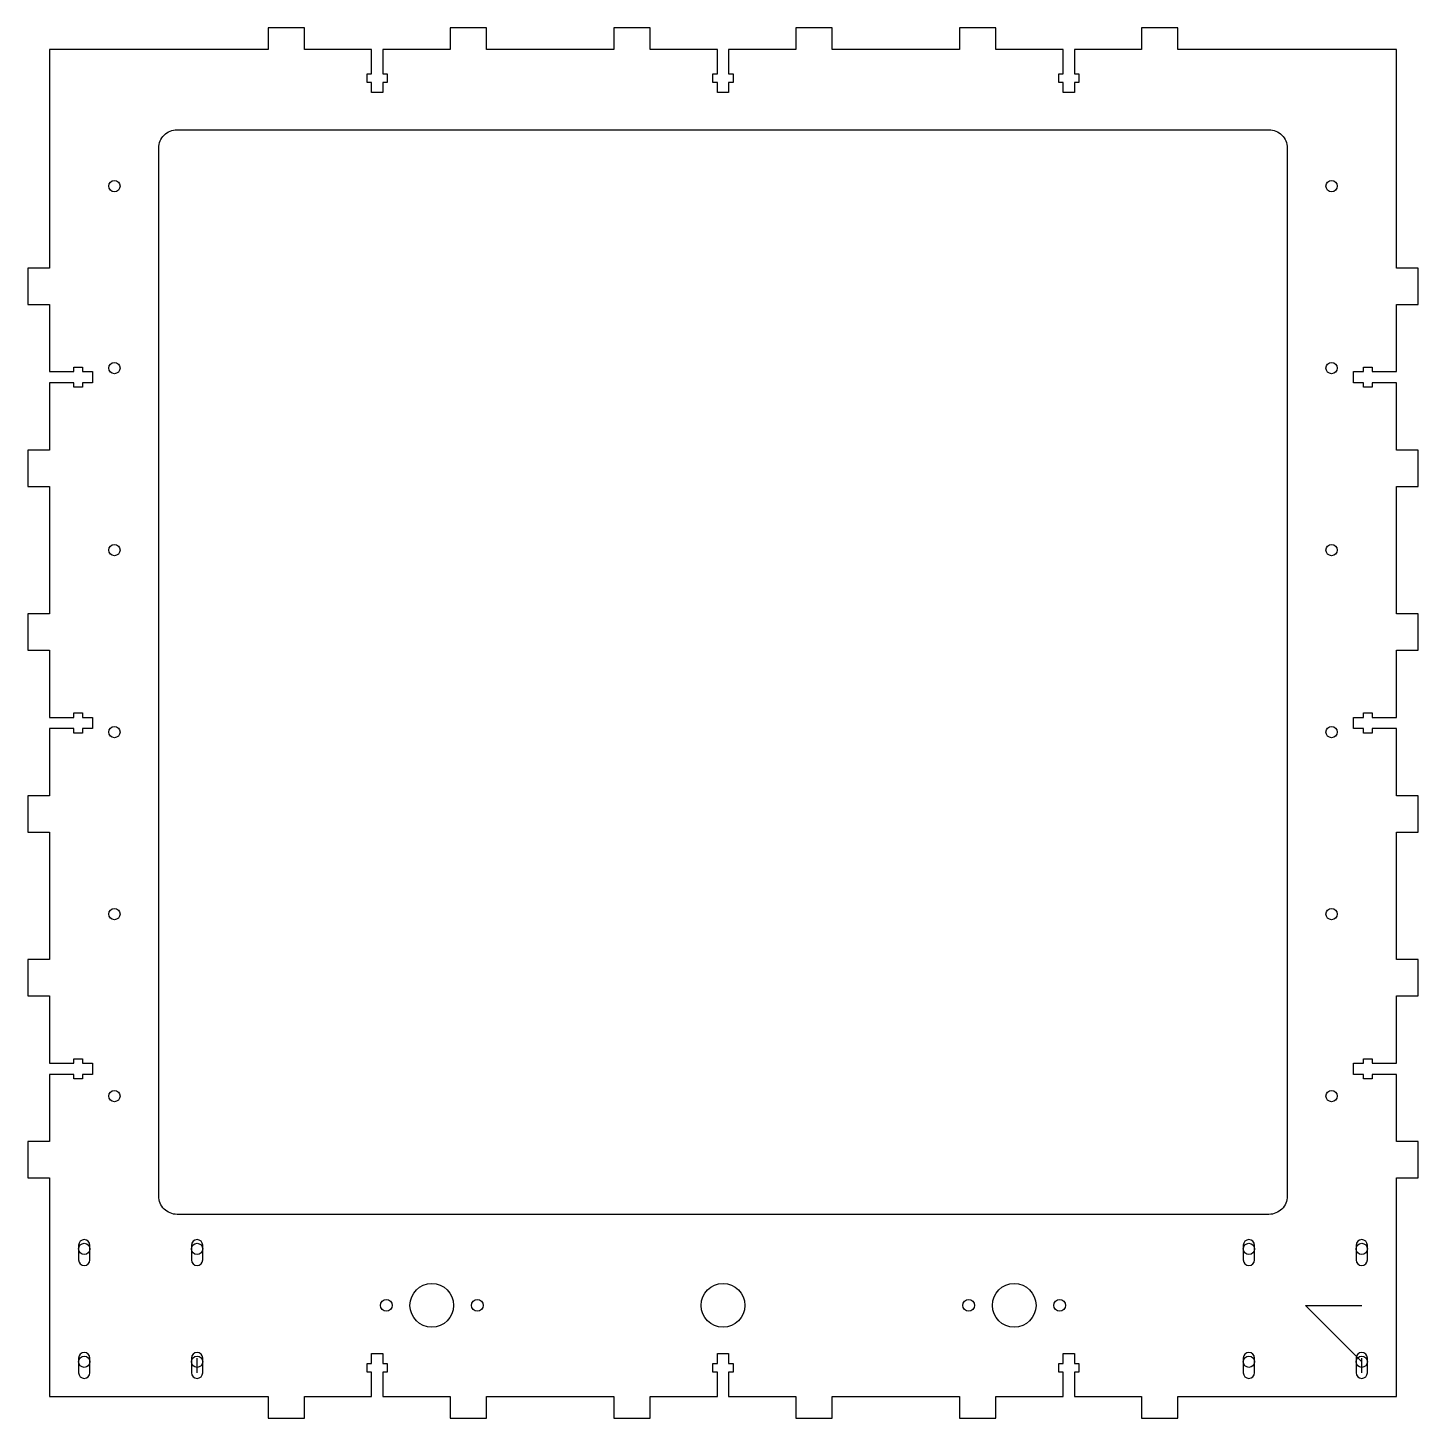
# Model space of a CAD drawing. Header units: millimetres. Extents: x -191 to 191, y -191 to 191.
import ezdxf

# ---------------------------------------------------------------- set-up
doc = ezdxf.new("R2010")
doc.units = ezdxf.units.MM
doc.layers.get('0').update_dxf_attribs({"linetype": 'CONTINUOUS'})

msp = doc.modelspace()

# ---------------------------------------------------------------- linework, layer by layer
for p, q in [((175.5, -175.5), (160, -160)), ((160, -160), (175.5, -160)), ((-144.5, -178.5), (-144.5, -174.5)), ((175.5, -178.5), (175.5, -174.5))]:
    msp.add_line(p, q)
msp.add_lwpolyline([(-185, -30), (-185, -65), (-191, -65), (-191, -75), (-185, -75), (-185, -93.45), (-178.4, -93.45), (-178.4, -92.25), (-176, -92.25), (-176, -93.45), (-173.2, -93.45), (-173.2, -96.55), (-176, -96.55), (-176, -97.75), (-178.4, -97.75), (-178.4, -96.55), (-185, -96.55), (-185, -115), (-191, -115), (-191, -125), (-185, -125), (-185, -185), (-125, -185), (-125, -191), (-115, -191), (-115, -185), (-96.55, -185), (-96.55, -178.4), (-97.75, -178.4), (-97.75, -176), (-96.55, -176), (-96.55, -173.2), (-93.45, -173.2), (-93.45, -176), (-92.25, -176), (-92.25, -178.4), (-93.45, -178.4), (-93.45, -185), (-75, -185), (-75, -191), (-65, -191), (-65, -185), (-30, -185), (-30, -191), (-20, -191), (-20, -185), (-1.55, -185), (-1.55, -178.4), (-2.75, -178.4), (-2.75, -176), (-1.55, -176), (-1.55, -173.2), (1.55, -173.2), (1.55, -176), (2.75, -176), (2.75, -178.4), (1.55, -178.4), (1.55, -185), (20, -185), (20, -191), (30, -191), (30, -185), (65, -185), (65, -191), (75, -191), (75, -185), (93.45, -185), (93.45, -178.4), (92.25, -178.4), (92.25, -176), (93.45, -176), (93.45, -173.2), (96.55, -173.2), (96.55, -176), (97.75, -176), (97.75, -178.4), (96.55, -178.4), (96.55, -185), (115, -185), (115, -191), (125, -191), (125, -185), (185, -185), (185, -125), (191, -125), (191, -115), (185, -115), (185, -96.55), (178.4, -96.55), (178.4, -97.75), (176, -97.75), (176, -96.55), (173.2, -96.55), (173.2, -93.45), (176, -93.45), (176, -92.25), (178.4, -92.25), (178.4, -93.45), (185, -93.45), (185, -75), (191, -75), (191, -65), (185, -65), (185, -30), (191, -30), (191, -20), (185, -20), (185, -1.55), (178.4, -1.55), (178.4, -2.75), (176, -2.75), (176, -1.55), (173.2, -1.55), (173.2, 1.55), (176, 1.55), (176, 2.75), (178.4, 2.75), (178.4, 1.55), (185, 1.55), (185, 20), (191, 20), (191, 30), (185, 30), (185, 65), (191, 65), (191, 75), (185, 75), (185, 93.45), (178.4, 93.45), (178.4, 92.25), (176, 92.25), (176, 93.45), (173.2, 93.45), (173.2, 96.55), (176, 96.55), (176, 97.75), (178.4, 97.75), (178.4, 96.55), (185, 96.55), (185, 115), (191, 115), (191, 125), (185, 125), (185, 185), (125, 185), (125, 191), (115, 191), (115, 185), (96.55, 185), (96.55, 178.4), (97.75, 178.4), (97.75, 176), (96.55, 176), (96.55, 173.2), (93.45, 173.2), (93.45, 176), (92.25, 176), (92.25, 178.4), (93.45, 178.4), (93.45, 185), (75, 185), (75, 191), (65, 191), (65, 185), (30, 185), (30, 191), (20, 191), (20, 185), (1.55, 185), (1.55, 178.4), (2.75, 178.4), (2.75, 176), (1.55, 176), (1.55, 173.2), (-1.55, 173.2), (-1.55, 176), (-2.75, 176), (-2.75, 178.4), (-1.55, 178.4), (-1.55, 185), (-20, 185), (-20, 191), (-30, 191), (-30, 185), (-65, 185), (-65, 191), (-75, 191), (-75, 185), (-93.45, 185), (-93.45, 178.4), (-92.25, 178.4), (-92.25, 176), (-93.45, 176), (-93.45, 173.2), (-96.55, 173.2), (-96.55, 176), (-97.75, 176), (-97.75, 178.4), (-96.55, 178.4), (-96.55, 185), (-115, 185), (-115, 191), (-125, 191), (-125, 185), (-185, 185), (-185, 125), (-191, 125), (-191, 115), (-185, 115), (-185, 96.55), (-178.4, 96.55), (-178.4, 97.75), (-176, 97.75), (-176, 96.55), (-173.2, 96.55), (-173.2, 93.45), (-176, 93.45), (-176, 92.25), (-178.4, 92.25), (-178.4, 93.45), (-185, 93.45), (-185, 75), (-191, 75), (-191, 65), (-185, 65), (-185, 30), (-191, 30), (-191, 20), (-185, 20), (-185, 1.55), (-178.4, 1.55), (-178.4, 2.75), (-176, 2.75), (-176, 1.55), (-173.2, 1.55), (-173.2, -1.55), (-176, -1.55), (-176, -2.75), (-178.4, -2.75), (-178.4, -1.55), (-185, -1.55), (-185, -20), (-191, -20), (-191, -30)], close=True)
for points in [[(155, 158), (155, -130, -0.414214), (150, -135), (-150, -135, -0.414214), (-155, -130), (-155, 158, -0.414214), (-150, 163), (150, 163, -0.414214)], [(-177.05, -143.5), (-177.05, -147.5, 1), (-173.95, -147.5), (-173.95, -143.5, 1)], [(-142.95, -147.5), (-142.95, -143.5, 1), (-146.05, -143.5), (-146.05, -147.5, 1)], [(142.95, -147.5, 1), (146.05, -147.5), (146.05, -143.5, 1), (142.95, -143.5)], [(173.95, -147.5, 1), (177.05, -147.5), (177.05, -143.5, 1), (173.95, -143.5)], [(-173.95, -178.5), (-173.95, -174.5, 1), (-177.05, -174.5), (-177.05, -178.5, 1)], [(-146.05, -174.5), (-146.05, -178.5, 1), (-142.95, -178.5), (-142.95, -174.5, 1)], [(142.95, -178.5, 1), (146.05, -178.5), (146.05, -174.5, 1), (142.95, -174.5)], [(177.05, -178.5), (177.05, -174.5, 1), (173.95, -174.5), (173.95, -178.5, 1)]]:
    msp.add_lwpolyline(points, format="xyb", close=True)
for centre, radius in [((-167.2, 147.5), 1.55), ((167.2, 147.5), 1.55), ((-167.2, 97.5), 1.55), ((167.2, 97.5), 1.55), ((-167.2, 47.5), 1.55), ((167.2, 47.5), 1.55), ((-167.2, -2.5), 1.55), ((167.2, -2.5), 1.55), ((-167.2, -52.5), 1.55), ((167.2, -52.5), 1.55), ((-167.2, -102.5), 1.55), ((167.2, -102.5), 1.55), ((-175.5, -144.5), 1.55), ((-175.5, -144.5), 1.55), ((-144.5, -144.5), 1.55), ((-144.5, -144.5), 1.55), ((144.5, -144.5), 1.55), ((175.5, -144.5), 1.55), ((-80, -160), 6), ((0, -160), 6), ((80, -160), 6), ((-92.5, -160), 1.6), ((-67.5, -160), 1.6), ((67.5, -160), 1.6), ((92.5, -160), 1.6), ((-175.5, -175.5), 1.55), ((-175.5, -175.5), 1.55), ((-144.5, -175.5), 1.55), ((-144.5, -175.5), 1.55), ((144.5, -175.5), 1.55), ((175.5, -175.5), 1.55)]:
    msp.add_circle(centre, radius)

doc.saveas('drawing.dxf')
